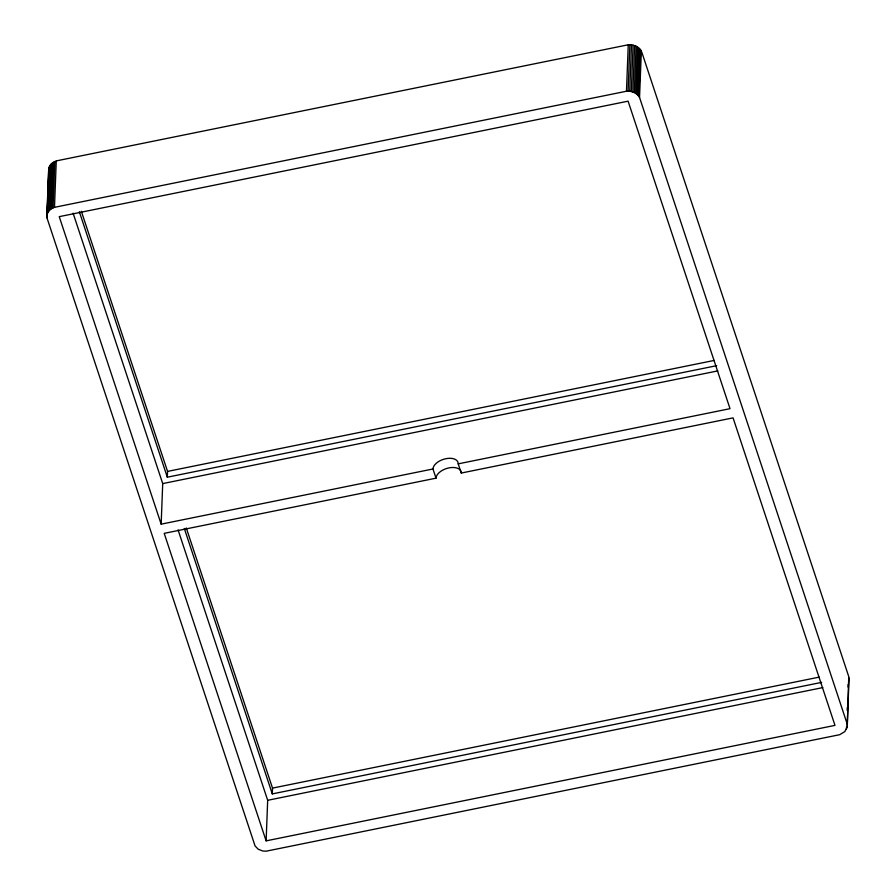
<?xml version="1.0" encoding="UTF-8"?>
<svg xmlns="http://www.w3.org/2000/svg" width="896" height="896" viewBox="0 0 896 896"><rect width="100%" height="100%" fill="white"/><g stroke="black" fill="none" stroke-linecap="round" stroke-linejoin="round"><path stroke-width="1.34" d="M46.827 216.462L48.72 168.818C49.47 164.405 53.603 161.392 57.803 160.586L626.662 45.102C632.509 43.87 639.722 46.413 641.861 52.371L848.747 676.581L847.28 726.846L844.827 731.595L839.731 734.686L266.067 851.2L262.696 850.987L258.149 849.173L255.058 845.925L46.939 217.773C46.11 212.934 50.042 208.611 54.488 207.323L626.472 91.235C631.49 90.765 637.101 92.87 639.554 97.496L847.28 724.237L847.28 726.846M46.939 217.773L47.04 215.074M47.141 212.363L47.925 192.08M48.082 187.97L48.72 168.818M47.253 213.886L49.034 167.541M47.768 212.654L49.56 166.309M48.485 211.49L50.277 165.144M49.392 210.414L51.173 164.069M50.456 209.44L52.237 163.094M51.677 208.589L53.458 162.254M53.032 207.883L54.813 161.549M54.488 207.323L56.269 160.989M161.157 524.16L59.237 216.653L628.096 101.17L730.016 408.677L458.203 463.859A13.059 7.403 -18.3 0 0 445.883 458.696A13.059 7.403 -18.3 0 0 432.97 468.978L161.157 524.16L162.714 483.594L73.102 213.192M716.722 365.669L167.328 477.198L167.552 471.408L81.334 211.277M266.123 840.862L164.203 533.355L436.016 478.173A13.059 7.403 -18.3 0 1 448.93 467.891A13.059 7.403 -18.3 0 1 461.25 473.054L733.062 417.872L834.982 725.379L266.123 840.862L267.68 800.296L178.069 529.894M821.688 682.371L272.294 793.901L272.518 788.11L186.301 527.979M626.472 91.235L628.253 44.867M628.085 91.168L629.877 44.8M629.709 91.269L631.49 44.912M631.299 91.549L633.08 45.181M632.834 91.986L634.626 45.629M634.29 92.59L636.082 46.222M635.645 93.33L637.426 46.962M636.866 94.214L638.646 47.846M637.93 95.211L639.722 48.843M638.837 96.309L640.618 49.941M639.554 97.496L641.334 51.128M846.44 729.355L846.552 726.634M847.179 710.27L847.28 707.538M848.075 687.086L848.176 684.354M847.28 724.237L849.061 677.869M849.061 680.478L849.173 679.179M167.552 471.408L714.202 360.427M162.714 483.594L717.864 370.888M272.518 788.11L819.168 677.13M267.68 800.296L822.83 687.59M458.203 463.859L461.25 473.054M432.97 468.978L436.016 478.173M79.352 211.77L167.328 477.198M184.318 528.472L272.294 793.901"/></g></svg>
